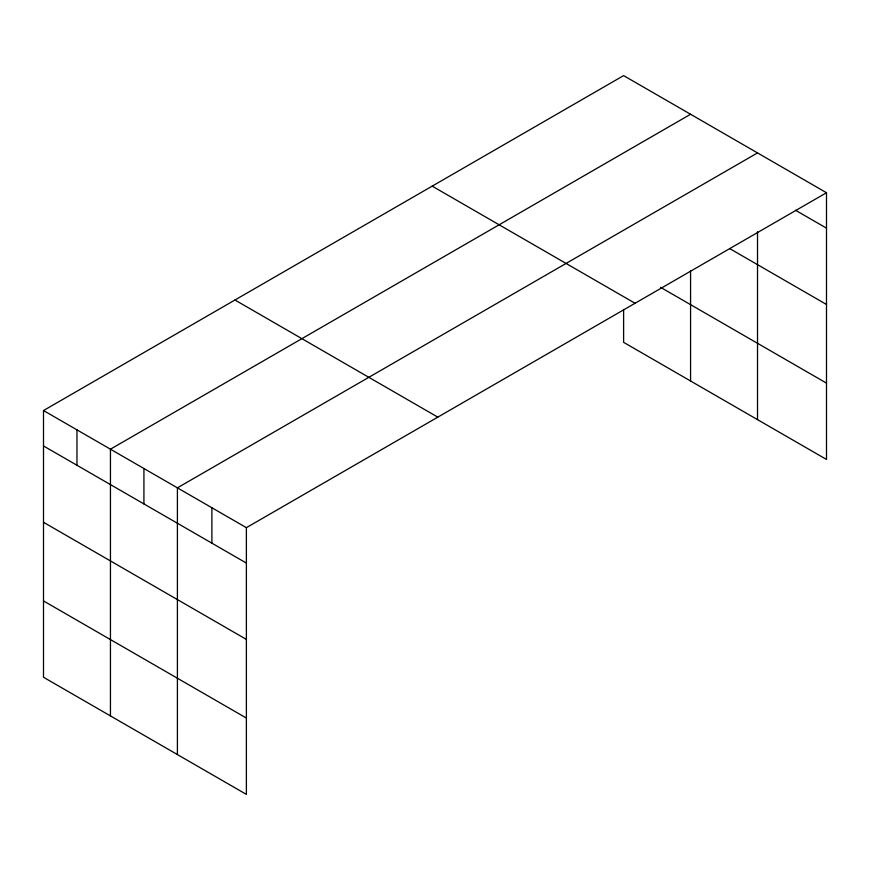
<?xml version="1.0" encoding="UTF-8"?>
<svg xmlns="http://www.w3.org/2000/svg" width="870" height="870" viewBox="0 0 870 870"><rect width="100%" height="100%" fill="white"/><g stroke="black" fill="none" stroke-linecap="round" stroke-linejoin="round"><path stroke-width="1.3" d="M43.5 410.542L246.384 527.666L246.384 794.386L43.5 677.262L43.5 410.542L623.616 75.614L826.5 192.738L826.5 459.458L623.616 342.334L623.616 309.426M690.573 114.264L110.447 449.192L110.447 715.912M757.52 152.913L177.404 487.842L177.404 754.562M246.384 527.666L826.5 192.738M795.463 210.225L826.5 228.147M729.821 248.668L826.5 304.478M660.558 287.317L826.5 383.126M432.183 186.136L635.057 303.271M234.943 300.009L437.817 417.143M43.5 445.951L246.384 563.075M43.5 522.283L246.384 639.406M43.5 600.931L246.384 718.054M757.52 231.757L757.52 419.634M690.573 270.755L690.573 380.984M211.888 507.754L211.888 543.163M143.92 468.517L143.92 503.926M76.973 429.867L76.973 465.276"/></g></svg>
